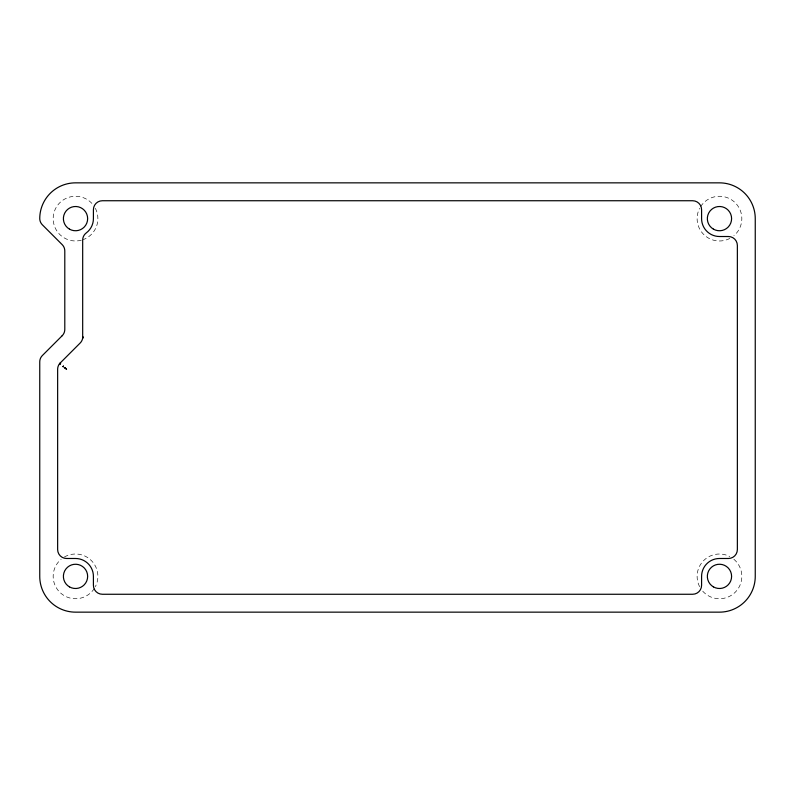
<?xml version="1.0" encoding="UTF-8"?>
<svg xmlns="http://www.w3.org/2000/svg" width="795" height="795" viewBox="0 0 795 795"><rect width="100%" height="100%" fill="white"/><g stroke="black" fill="none" stroke-linecap="round" stroke-linejoin="round"><path stroke-width="0.6" stroke-dasharray="3.98 2.98" d="M700.614 206.611A22.359 22.359 0 0 1 734.212 201.811A22.359 22.359 0 0 1 733.845 235.757M729.8 238.46A22.359 22.359 0 0 1 699.64 208.3M95.36 208.3A22.359 22.359 0 0 1 83.177 239.633M81.309 240.219A22.359 22.359 0 0 1 54.994 227.479A22.359 22.359 0 0 1 63.789 199.595A22.359 22.359 0 0 1 92.657 204.255M733.845 559.243A22.359 22.359 0 0 1 735.286 592.186A22.359 22.359 0 0 1 702.343 590.745M699.64 586.7A22.359 22.359 0 0 1 729.8 556.54M64.345 557.007A22.359 22.359 0 0 1 95.36 586.7M94.386 588.389A22.359 22.359 0 0 1 60.788 593.189A22.359 22.359 0 0 1 61.155 559.243"/><path stroke-width="1.19" d="M60.34 363.027L59.456 364.08L60.35 363.037M65.478 368.165L66.581 369.258L64.107 367.459L65.597 368.274M82.789 336.812L82.68 338.223L82.789 336.812A8.944 8.944 0 0 1 80.056 343.132L60.261 362.937A8.944 8.944 0 0 0 57.638 369.258L57.638 549.544A8.944 8.944 0 0 0 66.581 558.488L75.525 558.488A17.887 17.887 0 0 1 93.413 576.375L93.413 585.319A8.944 8.944 0 0 0 102.356 594.263L692.644 594.263A8.944 8.944 0 0 0 701.587 585.319L701.587 576.375A17.887 17.887 0 0 1 719.475 558.488L728.419 558.488A8.944 8.944 0 0 0 737.363 549.544L737.363 245.456A8.944 8.944 0 0 0 728.419 236.513L719.475 236.513A17.887 17.887 0 0 1 701.587 218.625L701.587 209.681A8.944 8.944 0 0 0 692.644 200.738L102.356 200.738A8.944 8.944 0 0 0 93.413 209.681L93.413 218.625A17.887 17.887 0 0 1 86.257 232.935A8.944 8.944 0 0 0 82.68 240.09L82.68 336.812M60.579 363.265L59.784 364.319L60.579 363.265M63.421 366.097L62.964 366.634L63.421 366.097M62.169 335.728L42.373 355.524A8.944 8.944 0 0 0 39.75 361.854L39.75 576.375A35.775 35.775 0 0 0 75.525 612.15L719.475 612.15A35.775 35.775 0 0 0 755.25 576.375L755.25 218.625A35.775 35.775 0 0 0 719.475 182.85L75.525 182.85A35.775 35.775 0 0 0 39.75 218.456A8.944 8.944 0 0 0 42.373 224.826L62.169 244.621A8.944 8.944 0 0 1 64.793 250.952L64.793 329.398A8.944 8.944 0 0 1 62.169 335.728M713.413 586.879A12.124 12.124 0 0 0 731.599 576.375A12.124 12.124 0 0 0 713.413 565.871A12.124 12.124 0 0 0 713.413 586.879M69.463 586.879A12.124 12.124 0 0 0 87.649 576.375A12.124 12.124 0 0 0 69.463 565.871A12.124 12.124 0 0 0 69.463 586.879M69.463 229.129A12.124 12.124 0 0 0 87.649 218.625A12.124 12.124 0 0 0 69.463 208.121A12.124 12.124 0 0 0 69.463 229.129M713.413 229.129A12.124 12.124 0 0 0 731.599 218.625A12.124 12.124 0 0 0 713.413 208.121A12.124 12.124 0 0 0 713.413 229.129"/></g></svg>
